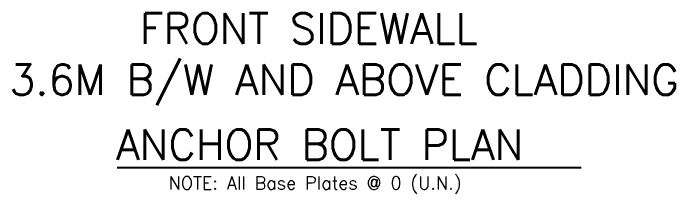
# Model space of a CAD drawing. Header units: millimetres. Extents: x 68421 to 1479662, y -51504 to 144751.
# Drawn here: x 974736 to 998638, y 20418 to 26942 of the extents above; entities that cross this region are included whole.
import ezdxf

# ---------------------------------------------------------------- set-up
doc = ezdxf.new("R2010")
doc.units = ezdxf.units.MM
doc.header["$LTSCALE"] = 0.35
doc.header["$MEASUREMENT"] = 0
doc.linetypes.add('CONTIN', pattern=[0, 0, 0])
doc.layers.add('11', color=7, linetype='CONTIN')
doc.layers.add('15', color=7, linetype='CONTIN')
doc.styles.add('SIMPLEX', font='simplex.shx', dxfattribs={"width": 0.8})

msp = doc.modelspace()

# ---------------------------------------------------------------- linework, layer by layer
at = {"layer": '15'}
msp.add_line((978497.11105, 21368.582), (995258.72605, 21368.582), dxfattribs=at)

# ---------------------------------------------------------------- texts
at = {"layer": '11', "style": 'SIMPLEX'}
for s, p in [('FRONT SIDEWALL', (979316.94105, 25842.203)), ('3.6M B/W AND ABOVE CLADDING', (974594.72605, 23992)), ('ANCHOR BOLT PLAN', (978458.84005, 21643.957))]:
    msp.add_text(s, height=1100, dxfattribs=at).set_placement(p)
at = {"layer": '15', "style": 'SIMPLEX'}
msp.add_text('NOTE: All Base Plates @ 0 (U.N.)', height=467.577, dxfattribs=at).set_placement((980350.11105, 20573.701))

doc.saveas('drawing.dxf')
